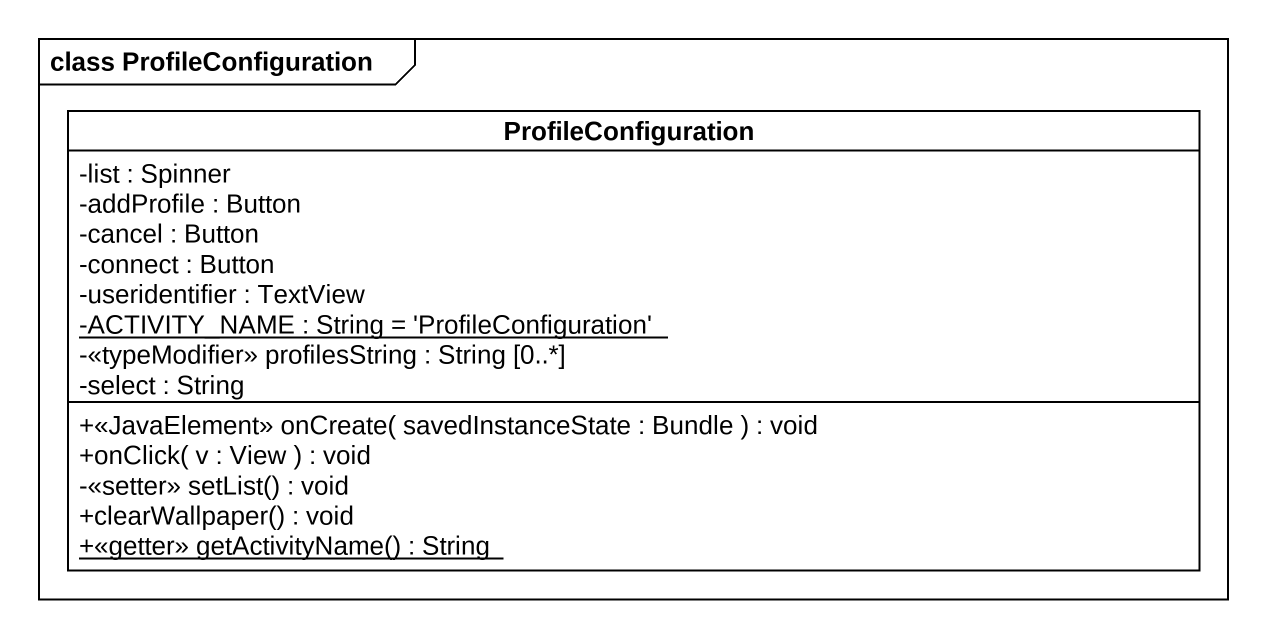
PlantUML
@startuml
mainframe class ProfileConfiguration
hide circle
hide empty members
skinparam classAttributeIconSize 0
class ProfileConfiguration {
  -list : Spinner
  -addProfile : Button
  -cancel : Button
  -connect : Button
  -useridentifier : TextView
  {static} -ACTIVITY_NAME : String = 'ProfileConfiguration'
  -<<typeModifier>> profilesString : String [0..*]
  -select : String
  +<<JavaElement>> onCreate( savedInstanceState : Bundle ) : void
  +onClick( v : View ) : void
  -<<setter>> setList() : void
  +clearWallpaper() : void
  {static} +<<getter>> getActivityName() : String
}
@enduml
